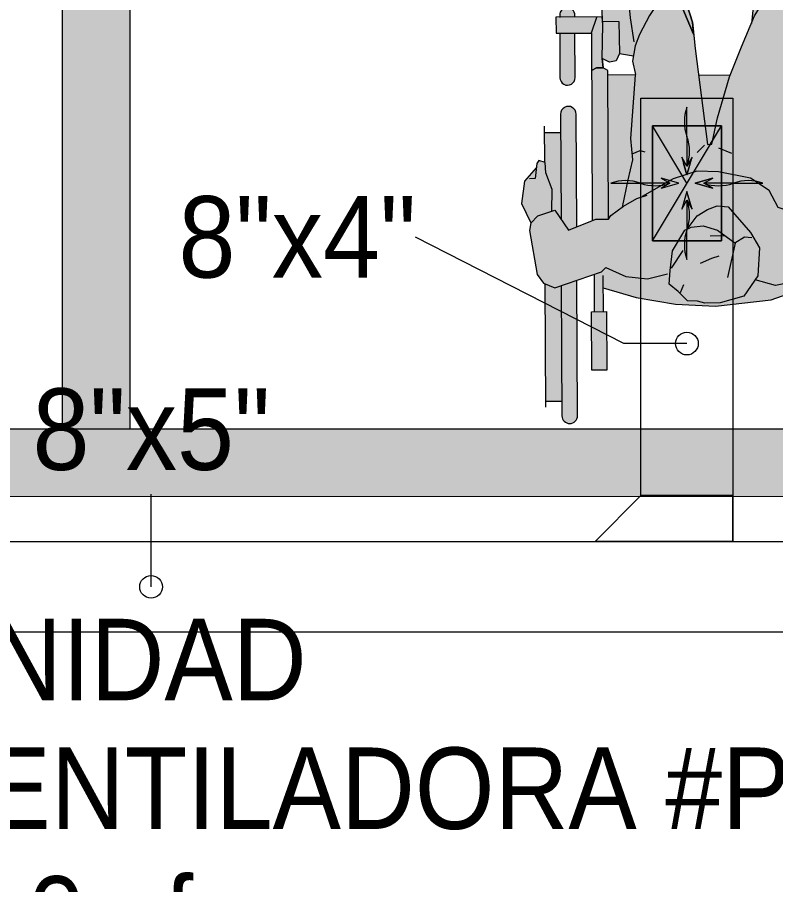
# Model space of a CAD drawing. Header units: metres. Extents: x 31.9 to 124, y -29 to 44.
# Drawn here: x 72.758 to 74.435, y -17.287 to -15.37 of the extents above; entities that cross this region are included whole.
import ezdxf

# ---------------------------------------------------------------- set-up
doc = ezdxf.new("R2010")
doc.units = ezdxf.units.M
doc.header["$LTSCALE"] = 100
doc.linetypes.add('Hidden 1_5', pattern=[0.0022, 0.0015, -0.0007000000000000001])
for name, color, linetype, lineweight in [('A-DETL-GENF', 7, 'Continuous', 9), ('ARQ', 8, 'Continuous', 0), ('M-EQPM-IDEN', 7, 'Continuous', 9), ('M-HVAC-DUCT', 7, 'Continuous', 18), ('M-HVAC-DUCT-ANNO', 7, 'Hidden 1_5', 18), ('M-HVAC-DUCT-IDEN', 7, 'Continuous', 9)]:
    doc.layers.add(name, color=color, linetype=linetype, lineweight=lineweight)
doc.layers.add('M-HVAC-CDFF', color=8, linetype='Continuous', lineweight=18, true_color=0x414141)
doc.styles.add('SansSerif', font='SANSS__.TTF', dxfattribs={"width": 0.9, "height": 0.18})

# ---------------------------------------------------------------- blocks, each defined once
blk = doc.blocks.new('DISCAPACITADO PLANTA')
at = {"layer": 'ARQ'}
h = blk.add_hatch(color=256, dxfattribs=at)
h.paths.add_polyline_path([(0.2628043760083756, 0.9155210386241066), (0.2917367220763083, 0.8957744353080841), (0.2907929084696974, 0.9253084473098312), (0.2699848079193998, 0.9891821049377822), (0.2518361829340137, 1.014591157022876), (0.2345313234694828, 1.019042189042224), (0.2081789582218079, 1.003787586782576), (0.1889320119713176, 0.9693642244814666), (0.1821474606727378, 0.9144338108269494), (0.1839144787564635, 0.8946915382259844), (0.1239030411526016, 0.8980980058271086), (0.1262676302798269, 0.8531030157759429), (0.1620967402852216, 0.8526047954087799), (0.1636091710562795, 0.781482444279888), (0.1947968745340347, 0.7764108792340494), (0.1984223884533946, 0.7987060587394978), (0.2077550284108582, 0.8237924942070691), (0.2300327184526623, 0.8656119918447303)])
h.paths.add_polyline_path([(0.3274821733763673, 0.8246344734682367), (0.2990053183723376, 0.890813548714803), (0.262804376008404, 0.9155210386241348), (0.2300327184526765, 0.8656119918447585), (0.2077550284108867, 0.8237924942070121), (0.1984223884533804, 0.7987060587394409), (0.1928547125747713, 0.7644675105219534), (0.1990852076352354, 0.7349170808725634), (0.1988502574039472, 0.7349195470615371), (0.1980962309949348, 0.7337422994637564), (0.1881209199293465, 0.5935998734453705), (0.1924873525855162, 0.5466038898758825), (0.1823355744549815, 0.5022256573469976), (0.1695740156607712, 0.4421867718049556), (0.1444903701679863, 0.4234329372896326), (0.1392075063119762, 0.4153334362959101), (0.1112302075232776, 0.4153395774409037), (0.0508861009930541, 0.3915303332582312), (0.0207423444606292, 0.4358733159406114), (-0.0169031308619196, 0.4226541109608064), (-0.0321564662558558, 0.4067681578242599), (-0.0351739624968701, 0.3904782537273519), (-0.0182974725520495, 0.2933147142959456), (-0.0041575336509538, 0.2740192317475021), (0.0204912812943547, 0.2636408889175925), (0.1084411244809331, 0.2939781977342903), (0.1087974094393189, 0.2112235861034151), (0.1281427081918025, 0.2113068737755697), (0.1279166145069297, 0.263821847081644), (0.2008417406481442, 0.2427723679188176), (0.2875002147426642, 0.2279655230142197), (0.3755864313305751, 0.2234811975257998), (0.499188143633063, 0.2373978427724239), (0.5825025722920998, 0.2669403247848123), (0.6386109823438773, 0.2564105646949315), (0.6869019521454476, 0.2716838861920507), (0.7183091448866608, 0.337760766282031), (0.7238001304640278, 0.3898169757127334), (0.715550231047871, 0.4143874372994534), (0.6985854645012071, 0.4286626975165151), (0.6845425847134265, 0.431283832097904), (0.6495560572550261, 0.3880416179977004), (0.631236708354095, 0.3985212510017817), (0.6082207117675296, 0.407628390905913), (0.580677753158156, 0.3954820431732742), (0.5604068149332307, 0.4188379678705731), (0.5358399969039738, 0.4337680588737812), (0.5313638421298066, 0.4353934144373853), (0.535196229276039, 0.4805957921639389), (0.5285638874535437, 0.5145179343596455), (0.5470045139793029, 0.5709915550773417), (0.555458820663091, 0.7186121133484705), (0.5577908525302178, 0.7262506053648679), (0.5606845676401662, 0.7894113583531494), (0.5508105133167049, 0.8745572789894422), (0.5108944548038608, 0.9206961116244656), (0.487438656575421, 0.9053893295089775), (0.4622942165748471, 0.8652771928808816), (0.4333176157097684, 0.7962590201834701), (0.4066490563823069, 0.7299853498469986), (0.3801814007495778, 0.6393976422910157), (0.3675515355567143, 0.5816750213288345), (0.3585536415489939, 0.58099093048898), (0.3307863639642505, 0.7926135458501449)])
h.paths.add_polyline_path([(0.1378076714539844, 0.7444662147106273), (0.127373816272609, 0.7498846693851533), (0.1126031168610382, 0.749821076820055), (0.10221630395273, 0.7443129825384461), (0.1036455233153788, 0.4123469803383986), (0.1112302075232776, 0.4153395774408751), (0.139207506311962, 0.4153334362959387), (0.1392245801852852, 0.4153596133577935)], flags=17)
h.paths.add_polyline_path([(0.7174217310685265, 0.8649389018902693), (0.6271243841438974, 0.8639410119970563), (0.6391014291187676, 0.8291924412642542), (0.7156750950628349, 0.8295221152830832)], flags=17)
h.paths.add_polyline_path([(0.707516226036347, 0.8294869887535012), (0.6738955470185175, 0.8293422410229283), (0.6698364352328099, 0.7331454628386779, 1), (0.7033912622558489, 0.7317295859620572)], flags=17)
h.paths.add_polyline_path([(0.6391014291187532, 0.8291924412643112), (0.6271243841438974, 0.8639410119970135), (0.6276061608328121, 0.7520383289404862), (0.6290230488726536, 0.7520444290947239), (0.639456904053944, 0.7466259744202121)], flags=17)
h.paths.add_polyline_path([(0.6394569040539579, 0.7466259744201978), (0.6290230488725826, 0.7520444290947239), (0.6142523494610685, 0.7519808365296257), (0.6038655365528456, 0.7464727422480593), (0.6053298580615663, 0.4063535346039945), (0.6082207117675864, 0.4076283909059413), (0.6312367083542654, 0.398521251001867), (0.6409796012207069, 0.3929478028301076)], flags=17)
h.paths.add_polyline_path([(0.6039125297097315, 0.7355576015591508), (0.5604117471849861, 0.7348352577353552), (0.555458820663091, 0.7186121133485273), (0.5470045139793172, 0.570991555077427), (0.5285638874535153, 0.5145179343595458), (0.535196229276039, 0.4805957921640527), (0.5313638421297782, 0.4353934144373568), (0.5358399969039596, 0.4337680588737955), (0.5604068149331454, 0.4188379678705731), (0.5806777531581419, 0.3954820431732742), (0.6053298580615663, 0.4063535346039945)], flags=17)
h.paths.add_polyline_path([(0.406649056382264, 0.7299853498468281), (0.4085391486342476, 0.7346823921308216), (0.3384790770189881, 0.7339851098832642), (0.3585536415490225, 0.58099093048898), (0.3675515355566716, 0.5816750213288061), (0.3801814007496489, 0.6393976422911578)], flags=16)
h.paths.add_polyline_path([(0.1980962309949348, 0.7337422994637706), (0.1988502574039614, 0.7349195470615228), (0.1378460160317445, 0.7355598868759472), (0.1392245801852852, 0.4153596133577653), (0.1444903701680147, 0.4234329372896898), (0.1695740156607997, 0.4421867718049697), (0.1823355744549104, 0.5022256573458037), (0.1924873525855162, 0.5466038898758258), (0.1881209199293465, 0.5935998734454984)], flags=16)
h.paths.add_polyline_path([(0.6972616906768963, 0.6467240606869781, 1), (0.6627294534904138, 0.646575388408209), (0.6637669044638557, 0.4056057646047151), (0.6845425847134692, 0.4312838320979325), (0.6904459743915936, 0.4301819513536034), (0.6846570483005368, 0.4687548032139122), (0.6978595839575094, 0.507850877678095)], flags=17)
h.paths.add_polyline_path([(0.7505099661382673, 0.5168261229188147), (0.7377866719074149, 0.5228503391758608), (0.7229087607600633, 0.5011800881660662), (0.7159121841106498, 0.5089130335080086), (0.7161399418638013, 0.5240700178202644), (0.6977703833893119, 0.5285695698434978), (0.6978595839574953, 0.5078508776779671), (0.6846570483005224, 0.4687548032139264), (0.6904459743915368, 0.4301819513536175), (0.6985854645012071, 0.4286626975164725), (0.7155502310478994, 0.4143874372994534), (0.7238001304640278, 0.3898169757126624), (0.7563928856570499, 0.429794935568694), (0.7637257637603483, 0.4592101265225069)])
h.paths.add_polyline_path([(0.7283392086470002, 0.6094334476354251), (0.6974228117013725, 0.6093003427004791), (0.6977703833893261, 0.528569569843512), (0.7161399418638013, 0.5240700178202787), (0.7159121841106498, 0.5089130335080371), (0.7229087607600633, 0.501180088166052), (0.7287685280419538, 0.5097150650589839)])
h.paths.add_polyline_path([(0.7292559162482349, 0.3965089900505489), (0.7238001304640278, 0.3898169757126624), (0.7183091448866749, 0.3377607662819884), (0.6987688691744866, 0.2966504236353842), (0.6999752365964014, 0.0164464320757247), (0.7308916335419866, 0.0165795370108128)])
h.paths.add_polyline_path([(0.6987688691744725, 0.2966504236353984), (0.6869019521454476, 0.2716838861920365), (0.6643741562943009, 0.2645588632308176), (0.6655985228024548, -0.0198257914740481, 1), (0.700130759989122, -0.0196771191952649)])
h.paths.add_polyline_path([(0.6374130653142629, 0.2134994448534115), (0.6042326625804721, 0.2133565926524312), (0.6047886503909297, 0.0842168290059959), (0.637969053124593, 0.084359681206891)])
h.paths.add_polyline_path([(0.1351882924195991, 0.2113372072595041), (0.1020078896859502, 0.2111943550585948), (0.1025638774963653, 0.0820545914122022), (0.13574428023, 0.0821974436131257)])
h.paths.add_polyline_path([(0.0696696466596762, 0.2806044127072056), (0.0351879771248775, 0.2687103487806297), (0.0364262748082638, -0.0189101118906763, 1), (0.0709585119948031, -0.0187614396118932)])
h.paths.add_polyline_path([(0.0351879771248918, 0.2687103487806297), (0.0204912812943974, 0.2636408889176067), (-0.0011743322711055, 0.2727631597327473), (-5.65545185225e-05, 0.0131359663251658), (0.0362876325682322, 0.0132924396252605)])
h.paths.add_polyline_path([(0.0149517648825253, 0.4812842854011308), (0.0012178860243637, 0.5183628255153537), (-0.0005983727837275, 0.5405257603157168), (-0.014506361342356, 0.5453190573470721), (-0.019240766378573, 0.5386114623494791), (-0.0201530413917794, 0.5287953622615476), (-0.0464549400030592, 0.4995449510777378), (-0.0531351315900253, 0.4504076714618038), (-0.0316901647934316, 0.4072537987013761), (-0.0169031308618912, 0.4226541109608064), (0.0144122751261762, 0.4336505127125747)])
h.paths.add_polyline_path([(0.0680894426826484, 0.6476397402703215, 1), (0.0335572054961091, 0.6474910679915383), (0.0345557724515402, 0.4155530682791664), (0.0508861009929973, 0.3915303332582169), (0.0691610316667095, 0.3987408515979496)], flags=17)
h.paths.add_polyline_path([(0.6274723139802632, 0.7831270517077799), (0.5604559884442608, 0.784422189211256), (0.5577908525302178, 0.7262506053648253), (0.5604117471850003, 0.7348352577353694), (0.6039125297097458, 0.7355576015591369), (0.6038655365528314, 0.746472742248045), (0.6142523494610828, 0.7519808365296399), (0.6276061608327979, 0.752038328940472)], flags=17)
h.paths.add_polyline_path([(0.5636886364806344, 0.9561708596053649), (0.5446128040288158, 1.023157160039062), (0.5291494823460569, 1.037923257209681), (0.516106170858379, 1.03834520418104), (0.4953413476408457, 1.022389036433607), (0.4775445066788678, 0.9995295794142152), (0.4577235820147081, 0.9332439799011212), (0.4599488018323826, 0.8913453429523626), (0.4551779248235589, 0.8483271905206777), (0.4622942165748757, 0.8652771928809672), (0.4874386565754494, 0.9053893295090348), (0.5108944548038326, 0.9206961116244514), (0.5508105133167049, 0.8745572789894422), (0.5544706183006838, 0.8887273524302088), (0.5585070864802049, 0.8983140618710763)])
h.paths.add_polyline_path([(0.1137389566157196, 0.8623397786950591), (0.0232469911084792, 0.8619501819641184), (0.0236510457955603, 0.8265427313579181), (0.1020690147012431, 0.8268803456882807)], flags=17)
h = blk.add_hatch(color=256, dxfattribs=at)
h.paths.add_polyline_path([(0.6743826314582009, 0.8939993300610781), (0.554470618300698, 0.888727352430223), (0.550810513316691, 0.8745572789894993), (0.560684567640152, 0.7894113583530782), (0.5604559884442182, 0.7844221892112273), (0.6274723139802632, 0.7831270517077799), (0.627124384143869, 0.8639410119970419), (0.6711004918476107, 0.8644269987388213)])
h.paths.add_polyline_path([(0.3135806976673194, 0.8877174423817706), (0.2934911473828663, 0.8945770232319603), (0.2990053183723376, 0.8908135487147744), (0.3274821733763389, 0.8246344734683075), (0.3247954411761214, 0.8506716087431556)])
h.paths.add_polyline_path([(0.16209674028525, 0.8526047954088085), (0.1262676302798269, 0.8531030157759429), (0.1266624166738808, 0.8455907551179394), (0.1253740961520435, 0.7708114375418944), (0.1417489198608024, 0.7628354827963051), (0.156283934812933, 0.7654711505365839), (0.1636091710562653, 0.7814824442798596)])
h.paths.add_polyline_path([(0.0653860601294412, 0.8267224138862161), (0.0318016855306667, 0.826577822457736), (0.0322249167828659, 0.7282735379905745, 1), (0.065809291381612, 0.7284181294190262)])
h.paths.add_polyline_path([(0.0316310935984205, 0.8662013562523609), (0.0316492405155771, 0.8619863563237402), (0.065233615114451, 0.8621309477521919), (0.0652154681972803, 0.8663459476816939, 1)])
h = blk.add_hatch(color=256, dxfattribs=at)
edge = h.paths.add_edge_path()
edge.add_line((0.6756513063105416, 0.8709519320295414), (0.6753779753808546, 0.8644742698683812))
edge.add_line((0.6753779753808546, 0.8644742698683812), (0.7090082288805492, 0.8648459229813028))
edge.add_line((0.7090082288805492, 0.8648459229813028), (0.7092061333336375, 0.8695360551530766))
edge.add_arc((0.6924287198220898, 0.8702439935913162), 0.0167923429267571, 357.5837850750614, 537.5837850751097)
for points in [[(0.1266624166738666, 0.8455907551179109), (0.1257794931443215, 0.862391617039364), (0.023246991108465, 0.8619501819641326), (0.0236510457955461, 0.826542731357861), (0.1018608290175109, 0.8268794493826019), (0.1022163039527584, 0.7443129825384746), (0.112603116861024, 0.749821076820041), (0.1273738162726232, 0.7498846693851107), (0.125374096152072, 0.7708114375418234)], [(0.0337297552699454, 0.6074127846357416), (-0.0026144318168377, 0.6072563113354761), (-0.0023297044922117, 0.541122452432873), (-0.0005983727837560001, 0.5405257603156742), (0.0012178860243495, 0.5183628255153394), (0.0149517648824826, 0.4812842854011167), (0.0144122751261762, 0.4336505127125605), (0.0207423444606434, 0.435873315940583), (0.0345557724515544, 0.4155530682791098)], [(0.6301757890620081, 0.2579935815989245), (0.6108144883593383, 0.2616270805920209), (0.6110221823339403, 0.2133858236972799), (0.6303674810863245, 0.2134691113694345)]]:
    blk.add_hatch(color=256, dxfattribs=at).paths.add_polyline_path(points)
for points in [[(0.6743826314581867, 0.8939993300610638), (0.554470618300698, 0.888727352430223), (0.5585070864802049, 0.8983140618710905), (0.5636886364806486, 0.9561708596053649), (0.5446128040288585, 1.023157160039033), (0.5291494823460569, 1.037923257209697), (0.516106170858379, 1.038345204181013), (0.4953413476408742, 1.022389036433634), (0.4775445066788821, 0.9995295794142152), (0.4577235820147223, 0.9332439799011067), (0.4599488018323969, 0.8913453429523912), (0.4599488018323541, 0.8913453429520926), (0.4551465800063711, 0.8480445598596587)], [(0.2917367220763509, 0.8957744353080841), (0.2907929084696974, 0.9253084473098738), (0.2699848079194425, 0.9891821049377538), (0.251836182933971, 1.014591157022876), (0.2345313234695112, 1.019042189042237), (0.2081789582218079, 1.003787586782576), (0.1889320119713176, 0.9693642244814527), (0.182147460672752, 0.9144338108269208), (0.1869715402466454, 0.8605360636146031), (0.1951956259259617, 0.8074674263207413)], [(0.2934911473827526, 0.8945770232319317), (0.3135806976673194, 0.8877174423817706), (0.3247954411760645, 0.8506716087433828), (0.3307863639642221, 0.7926135458510828), (0.3585536415490083, 0.5809909304889658), (0.3675515355566858, 0.5816750213288202), (0.3801814007495494, 0.6393976422909873), (0.4066490563823352, 0.7299853498469986), (0.4333176157086029, 0.7962590201808695), (0.4333176157086029, 0.7962590201809832), (0.4622942165748328, 0.8652771928809102), (0.487438656575421, 0.9053893295089921), (0.5108944548038467, 0.9206961116244514), (0.5508105133167049, 0.8745572789894707), (0.5606845676401662, 0.7894113583531494), (0.5577908525302178, 0.7262506053648821)], [(0.3274821733762252, 0.8246344734685067), (0.2990053183723233, 0.890813548714803), (0.2628043760083898, 0.9155210386241208), (0.2300327184527049, 0.8656119918448582), (0.2077550284108867, 0.8237924942070549), (0.1984223884533946, 0.7987060587394696), (0.1928547125747855, 0.7644675105219392), (0.1990266288318878, 0.7351949125359454), (0.198096230994949, 0.7337422994637706), (0.1881209199293465, 0.5935998734454984), (0.1924873525855162, 0.5466038898758825), (0.1924873525855162, 0.5466038898757829), (0.1823355744547825, 0.5022256573454345), (0.1695740156607712, 0.4421867718048845)], [(0.1265743822442857, 0.8530987502478096), (0.1620967402852216, 0.8526047954087799), (0.1636091710562795, 0.781482444279888), (0.1562839348129188, 0.7654711505365839), (0.1417489198607882, 0.7628354827963051), (0.1253740961520435, 0.7708114375418944), (0.1266624166738808, 0.8455907551178825), (0.1239030411526016, 0.8980980058271228), (0.1839144787565061, 0.8946915382259701)], [(0.554470618300698, 0.888727352430223), (0.5508105133167049, 0.8745572789894707)], [(0.6743826314581867, 0.8939993300610638), (0.6711004918476107, 0.8644269987388071)], [(0.6271243841438832, 0.8639410119970419), (0.7174103769978049, 0.8649387764146894)], [(0.6409796012206928, 0.3929478028301219), (0.6391014291187532, 0.8291924412643112), (0.6271243841438832, 0.8639410119970419), (0.6276061608327979, 0.752038328940472)], [(0.639089174469163, 0.8291923885040831), (0.7156750950628349, 0.8295221152830691), (0.7156750950628349, 0.8295221152831258), (0.7174232910989105, 0.8649705348478278)], [(0.1257794931443357, 0.8623916170394208), (0.023246991108465, 0.8619501819641184), (0.0236510457955745, 0.8265427313578895), (0.1018730836671722, 0.8268795021427735)], [(0.1021534232647383, 0.8271368233832561), (0.1135382282120503, 0.8617298600309766)], [(0.1018608290175251, 0.8268794493825737), (0.1036455233153788, 0.41234698033837)], [(0.6685545111867555, 0.8293192461626828), (0.6720747298613219, 0.7861907454663993)], [(0.1253740961520435, 0.7708114375418944), (0.127373816272609, 0.7498846693851391)], [(0.1636091710562795, 0.781482444279888), (0.1947968745340205, 0.776410879234021)], [(0.6274723139802632, 0.7831270517077941), (0.5604559884442608, 0.7844221892112273)], [(0.1392245801852852, 0.4153596133577083), (0.1378076714539702, 0.7444662147106129), (0.127373816272609, 0.7498846693851391), (0.112603116861024, 0.749821076820055), (0.1022163039528152, 0.7443129825384746)], [(0.6394569040540006, 0.7466259744201978), (0.6290230488726394, 0.7520444290947239), (0.6142523494610544, 0.7519808365296399), (0.6038655365528456, 0.7464727422480593), (0.6053298580615519, 0.4063535346039799)], [(0.1378460160316877, 0.735559886875933), (0.1988502574040041, 0.7349195470615371)], [(0.3384790770189881, 0.7339851098832642), (0.4083714522483036, 0.7346807231100883)], [(0.5313638421298208, 0.4353934144374139), (0.535196229276039, 0.4805957921640245), (0.535196229276025, 0.4805957921640811), (0.5285638874535153, 0.5145179343596312), (0.5285638874535012, 0.5145179343595317), (0.5470045139793172, 0.570991555077413), (0.5554588206631053, 0.718612113348513), (0.5554588206631053, 0.7186121133485415), (0.5604117471849861, 0.7348352577353694), (0.5604117471849435, 0.7348352577353694), (0.6040501553858209, 0.735559886875663)], [(-0.0026732353680217, 0.6209146623969275), (-0.0023297044922117, 0.5411224524327736)], [(0.7282617021887035, 0.6274359389035739), (0.7287685280419538, 0.5097150650588845)], [(-0.0026144318168946, 0.6072563113354761), (0.03372975526991701, 0.6074127846357272)], [(0.6974228117013866, 0.6093003427004791), (0.7283392086470997, 0.6094334476354109)], [(0.3513491917761655, 0.5790641534613316), (0.3356585475749512, 0.5628943249458871)], [(0.1920688726283686, 0.5600004581634437), (0.2091200124941395, 0.5670314718278036), (0.2194613585834588, 0.5640602248391104)], [(0.4122899630091156, 0.560586537296615), (0.383533012239539, 0.5726946039315379)], [(0.0144122751261904, 0.4336505127125605), (0.0149517648824968, 0.4812842854011026), (0.0012178860243637, 0.5183628255153679), (-0.0005983727837560001, 0.5405257603156742), (-0.014506361342356, 0.5453190573470863), (-0.0192407663785872, 0.5386114623494649), (-0.0223342063578826, 0.5053259771470949), (-0.0348728226689872, 0.5049286523153143)], [(-0.0201530413918647, 0.5287953622614765), (-0.0464549400030592, 0.4995449510777661), (-0.0531351315900253, 0.4504076714617895), (-0.031964316342723, 0.407805475987118), (-0.0351739624968559, 0.3904782537273093), (-0.0182974725520637, 0.2933147142959314), (-0.0041575336509254, 0.2740192317475305), (0.0204912812943547, 0.2636408889175783), (0.1236258483881301, 0.299215997391201), (0.1337358376739957, 0.3089681819516983), (0.1777577060294107, 0.2892069013819025), (0.2260085434443226, 0.2841258904122696), (0.2696657681564432, 0.2949294606525541)], [(0.6980150138041524, 0.5285096485732482), (0.7161399418638013, 0.5240700178202787), (0.7159121841106355, 0.5089130335080086), (0.7229087607600775, 0.5011800881660378), (0.7377866719074007, 0.5228503391758466), (0.7505099661382673, 0.5168261229188147), (0.7637257637603483, 0.4592101265225355), (0.7563928856570215, 0.429794935568694), (0.7238001304640278, 0.3898169757126624), (0.715550231047871, 0.4143874372994534), (0.6985854645011785, 0.4286626975165009), (0.684542584713455, 0.4312838320979325), (0.6495560572550119, 0.3880416179976862), (0.6495560572550261, 0.3880416179976862), (0.6312367083542938, 0.3985212510017959), (0.6082207117675438, 0.4076283909059272), (0.5806777531581419, 0.3954820431732742), (0.5604068149331596, 0.4188379678706299), (0.5358399969041159, 0.4337680588737527), (0.5145488251704933, 0.4414991866337206), (0.5145488251704649, 0.4414991866337348), (0.4948517334010917, 0.4792108308046326), (0.4531142326795532, 0.5060402690195362), (0.3825937748353283, 0.5205563975847411), (0.334593521373165, 0.5214210923378602), (0.2821422358915697, 0.5049809276264057), (0.2135492906019465, 0.4656514888350928)], [(0.6904459743915794, 0.4301819513536034), (0.6846570483005224, 0.4687548032139122), (0.6982892343074952, 0.509123181916664)], [(-0.0321564662558558, 0.4067681578242599), (-0.0169031308619054, 0.4226541109608064), (0.020742344460615, 0.4358733159405972), (0.0508861009930257, 0.3915303332582312), (0.0508861009930115, 0.3915303332582169), (0.1112302075232634, 0.4153395774408751), (0.1392075063119904, 0.4153334362959244), (0.1392075063119762, 0.4153334362959244), (0.1444903701680005, 0.4234329372896612), (0.1726022762811539, 0.4444508565274107), (0.2018810256085857, 0.4613084600851495), (0.2251877385348564, 0.4683393364312284)], [(0.3153277265553811, 0.3964298740043972), (0.3357159732955921, 0.4228856338268372), (0.3579080228632421, 0.4369733928722326), (0.3795819174309827, 0.4452754721442318), (0.4036989138925267, 0.4429489786939911), (0.4534896145977996, 0.386275610736476), (0.473521236476856, 0.3521047781518973), (0.4695065296907189, 0.2900876647377117), (0.4384869587353819, 0.2455281396479734), (0.3860654903142375, 0.2307431560904973), (0.3525182548879968, 0.2296917704107102), (0.3359187651136892, 0.2347124030877268), (0.3137034946882409, 0.2349442195044702), (0.2937927845439532, 0.2555854476298833), (0.273800077483358, 0.2716749275821542), (0.2755930789670486, 0.3022734161333176), (0.2809275249770309, 0.345639924506159), (0.3078315058430121, 0.3915153781123877), (0.3224410634462771, 0.3982889987373568), (0.3485623464755605, 0.4007159470544936), (0.3802680441201573, 0.3914522675830483), (0.4186728197385749, 0.3634410776235342), (0.4402784402614657, 0.3762307982584332), (0.4559631024487203, 0.3747641683988689)], [(0.7238001304640278, 0.3898169757126624), (0.7183091448866749, 0.3377607662820026), (0.6869019521454476, 0.2716838861920365), (0.6386109823438773, 0.2564105646949173), (0.5385916091940857, 0.2751810128797274)], [(0.7292559162482064, 0.3965089900505347), (0.730934937556782, 0.0065212765066605)], [(0.3638989456514281, 0.3789153299799324), (0.3956315738313663, 0.3792786046076202)], [(0.3040715410366914, 0.3460911096075847), (0.2777532712309068, 0.3075528833160916)], [(0.4192693416140827, 0.3624626191989222), (0.4025080305780194, 0.2868587773926947)], [(0.3425445375909959, 0.3187250731885314), (0.3675636362761878, 0.3295916937360914), (0.3838497743386142, 0.334371150706815)], [(0.1087972242335553, 0.2112666040126783), (0.1084411244809189, 0.2939781977342051)], [(0.1281427081918025, 0.2113068737755839), (0.1277975277156855, 0.2914822378017447)], [(-0.001174332271134, 0.2727631597327473), (0, 0)], [(0.2982959537145575, 0.2538992011082826), (0.305662314695283, 0.2711009491685274)], [(0.549141645272627, 0.2773083522560995), (0.508451823104636, 0.2691035404170208), (0.4635568560848782, 0.2815023233914218)], [(0.1279166145069723, 0.263821847081644), (0.2008417406483431, 0.242772367918775), (0.2875002147428773, 0.227965523014177), (0.3755864313305466, 0.2234811975258282), (0.4991881436330772, 0.2373978427724239), (0.5825025722920146, 0.2669403247847981)], [(0.6110219971281339, 0.2134288416065573), (0.6108144883593241, 0.2616270805919925)], [(0.6303674810863386, 0.2134691113694345), (0.6301757890620224, 0.2579935815989387)], [(-5.65545185225e-05, 0.0131359663251516), (0.0362876325682464, 0.0132924396252605)], [(0.7308916335420009, 0.0165795370108128), (0.6999752365964156, 0.0164464320757674)]]:
    blk.add_lwpolyline(points, dxfattribs=at)
for points in [[(0.065233615114451, 0.8621309477521492), (0.0652154681972803, 0.8663459476811823), (0.0652154681972093, 0.8663459476812958, 0.9999999999999998), (0.0316310935983779, 0.8662013562528301), (0.0316310935984205, 0.8662013562527164), (0.0316508001144342, 0.8616241069706234)], [(0.6753899419414893, 0.8647578650592604), (0.6756513063105416, 0.8709519320296408), (0.6756513063104564, 0.8709519320297259, -0.9999999999999998), (0.7092061333334954, 0.8695360551531051), (0.7092061333336375, 0.86953605515302), (0.7090131620041121, 0.8649628329406625)], [(0.0318016855306667, 0.8265778224577218), (0.0322249167828659, 0.7282735379905177), (0.0322249167827096, 0.7282735379905745, 0.9999999999999998), (0.0658092913815409, 0.7284181294190404), (0.065809291381612, 0.7284181294189837), (0.0653860601294696, 0.8267224138862019)], [(0.707516226036347, 0.8294869887535155), (0.7033912622558489, 0.731729585962043), (0.7033912622557068, 0.7317295859620572, -0.9999999999999998), (0.6698364352326678, 0.7331454628386779), (0.6698364352328099, 0.7331454628386496), (0.6738871908237343, 0.8291442077932913)], [(0.0691610316666953, 0.3987408515978927), (0.0680894426826484, 0.6476397402702645), (0.0680894426825347, 0.6476397402703215, 0.9999999999999998), (0.0335572054959954, 0.6474910679915383), (0.0335572054961091, 0.6474910679914956), (0.0345557724515402, 0.4155530682790527)], [(0.6978595839574809, 0.5078508776779387), (0.6972616906768963, 0.6467240606868643), (0.6972616906767826, 0.6467240606869781, 0.9999999999999998), (0.6627294534902433, 0.646575388408195), (0.6627294534904138, 0.6465753884081379), (0.6637669044638557, 0.4056057646046157)], [(0.6643741562943009, 0.264558863230846), (0.6655985228024548, -0.0198257914741049), (0.6655985228023411, -0.0198257914740481, 0.9999999999999998), (0.7001307599888805, -0.0196771191952649), (0.700130759989122, -0.0196771191953218), (0.6987688691744866, 0.2966504236353131)], [(0.0351879771248918, 0.2687103487806297), (0.0364262748082638, -0.0189101118907615), (0.0364262748080933, -0.0189101118906763, 0.9999999999999998), (0.0709585119946326, -0.0187614396118932), (0.0709585119948031, -0.0187614396119784), (0.06966964665966201, 0.2806044127072198)]]:
    blk.add_lwpolyline(points, format="xyb", dxfattribs=at)
for points in [[(0.3135806976673052, 0.8877174423817564), (0.2934911473828094, 0.8945770232319603), (0.299005318372366, 0.8908135487147744), (0.3274821733763389, 0.8246344734682223), (0.3247954411760929, 0.850671608743184)], [(0.1266624166738666, 0.8455907551176833), (0.1257794931443357, 0.8623916170393924), (0.023246991108465, 0.8619501819641326), (0.0236510457955603, 0.8265427313578753), (0.1018608290175393, 0.8268794493826019), (0.1022163039527442, 0.7443129825384461), (0.1126031168609956, 0.749821076820041), (0.127373816272609, 0.7498846693851391), (0.125374096152072, 0.770811437541866)], [(0.1351882924195991, 0.2113372072595183), (0.1357442802300142, 0.0821974436131257), (0.1025638774963795, 0.082054591412188), (0.1025638774963795, 0.0820545914121596), (0.1020078896859644, 0.2111943550586091)], [(0.637969053124607, 0.084359681206891), (0.6047886503909581, 0.0842168290060102), (0.6047886503909581, 0.0842168290059817), (0.6042326625804862, 0.2133565926524312), (0.6374130653142345, 0.2134994448533973)]]:
    blk.add_lwpolyline(points, close=True, dxfattribs=at)
blk.add_lwpolyline([(0.6756513063105416, 0.8709519320295414), (0.6753779753808546, 0.8644742698683812), (0.7090082288805492, 0.8648459229813028), (0.7092061333336375, 0.8695360551530766, 1)], format="xyb", close=True, dxfattribs=at)
blk = doc.blocks.new('P6-7-8')
at = {"layer": 'ARQ', "ltscale": 0.03}
h = blk.add_hatch(color=256, dxfattribs=at)
h.dxf.hatch_style = 1
h.paths.add_polyline_path([(129.3865621133843, -2853.855804506081), (129.3865621134357, -2854.005809336991), (129.7347591097323, -2854.005812471573), (129.7347591094476, -2853.855807643226)])
h.paths.add_polyline_path([(129.7347591042089, -2853.855807642994), (129.8847639346534, -2853.855807643057), (129.8847639376768, -2855.206729296698), (129.7347591103762, -2855.206729295236)])
h.paths.add_polyline_path([(132.4462888084984, -2855.356754535149), (132.4462888084984, -2855.206729295966), (129.3865621139901, -2855.2064112302), (129.3865621139901, -2855.356436469382)])
h.paths.add_polyline_path([(129.0366104135594, -2859.980488836386), (129.0365619734098, -2855.355804504832), (128.8865619759476, -2855.355804501174), (128.8866028129132, -2859.61510797262), (128.8865621027003, -2859.980483682531)])
h.paths.add_polyline_path([(132.4462332317758, -2858.531190915465), (132.2962079925928, -2858.531190915465), (132.2961985988152, -2855.356754535153), (132.4462238379981, -2855.356754535153)])
h.paths.add_polyline_path([(131.0459575716372, -2858.381174226039), (131.0461623731348, -2860.070768082228), (131.3462096694964, -2860.070768082228), (131.3462096694964, -2859.920510028152), (131.1970768258589, -2859.920717763606), (131.1960066738188, -2858.381174226039)])
h.paths.add_polyline_path([(132.4462353723156, -2859.920520186214), (132.2962101331327, -2859.920520186214), (132.2962031860268, -2860.570226184826), (132.4462284252097, -2860.570226184826)])
h.paths.add_polyline_path([(132.2462932880007, -2860.070778806225), (132.2962101331641, -2860.070569288396), (132.2962101331641, -2859.920520186214), (132.2462932880007, -2859.920729704043)])
h.paths.add_polyline_path([(128.886562301552, -2862.415180066459), (132.4462924995787, -2862.415179770738), (132.4462924995787, -2862.265130668557), (129.386562157413, -2862.265130964944), (129.3865621574585, -2862.380562136251), (128.8865623016661, -2862.380562134603)])
h.paths.add_polyline_path([(132.296246309827, -2861.77026801326), (132.2962433973955, -2862.265130954991), (132.4462924995771, -2862.265130954991), (132.4462954120086, -2861.77026801326)])
h.paths.add_polyline_path([(135.7619949586428, -2859.920520184995), (135.7619949586428, -2860.070524724243), (135.1955374785273, -2860.070524723945), (135.1955375160589, -2862.435182168386), (135.0454909214725, -2862.435182167988), (135.0454908839408, -2859.920520185247)])
h.paths.add_polyline_path([(138.3143842359016, -2859.920520186054), (138.3143842359016, -2860.070524718216), (137.8865621068339, -2860.070524718216), (137.8865621052548, -2859.980562135912), (137.3865621054877, -2859.980562136592), (137.3865621070624, -2860.070524721014), (136.9619949586429, -2860.070524723048), (136.9619949586429, -2859.920520186054)])
h.paths.add_polyline_path([(135.1955375148452, -2862.43518216822), (142.2381091023706, -2862.435182171283), (142.2381091023706, -2862.282483498081), (135.1955375148452, -2862.282483495018)])
h.paths.add_polyline_path([(140.5135419087342, -2859.920557914773), (140.5135419087342, -2860.070562451633), (139.5143842359046, -2860.070562453403), (139.5143842359046, -2859.920557915868)])
h.paths.add_polyline_path([(139.938931607318, -2862.282483496777), (140.0889782017589, -2862.282483497177), (140.088971238908, -2860.07056245434), (139.9389712414459, -2860.070562450678), (139.9389712414952, -2860.068550720262), (139.938931607318, -2862.282483496777), (139.9388850109212, -2862.282483496944)])
h.paths.add_polyline_path([(141.713541908734, -2859.920557913772), (141.713541908734, -2860.070562453472), (142.2381090916138, -2860.070562453114), (142.2381091027237, -2862.435182176465), (142.3881556973101, -2862.435182166168), (142.3881556862002, -2859.920557904517)])
h.paths.add_polyline_path([(145.384194758097, -2862.280588873095), (149.1853955403637, -2862.280566040151), (149.1853955403637, -2862.430615142018), (145.384194758097, -2862.430637974962)])
h.paths.add_polyline_path([(144.8341426026773, -2862.430615865846), (144.8341426025486, -2859.980594837533), (144.884189033276, -2859.980562539161), (144.8841947568858, -2862.380562136068), (145.3841624598501, -2862.38056213594), (145.38422705638, -2862.430615865715)])
h.paths.add_polyline_path([(148.6194685378462, -2860.7769417958), (148.6194930768113, -2862.280607882768), (148.4694439749453, -2862.280607882768), (148.4694194359802, -2860.7769417958)])
h.paths.add_polyline_path([(148.6194715538054, -2860.77693100904), (149.035349948716, -2860.77689073295), (149.035349948716, -2860.926939834816), (148.6194715538054, -2860.926980110905)])
h.paths.add_polyline_path([(149.1853955418451, -2860.776899953183), (149.1854200808102, -2862.280566040151), (149.0353709789442, -2862.280566040151), (149.0353464399791, -2860.776899953183)])
h.paths.add_polyline_path([(146.0333011162077, -2858.461107505001), (149.0353464456027, -2858.461026982122), (149.0353464456027, -2858.611076083988), (146.0333011162077, -2858.611156606866)])
h.paths.add_polyline_path([(146.4926317325221, -2857.519826286345), (146.4926348308288, -2858.461037697722), (146.6426839326948, -2858.461037697722), (146.6426808343881, -2857.519826286345)])
h.paths.add_polyline_path([(144.8327194737803, -2856.358996580593), (144.8341426025484, -2859.980562539272), (144.9841917044143, -2859.980562539272), (144.9827685756463, -2856.358996580593)])
h.paths.add_polyline_path([(145.1269687749877, -2858.461139007801), (144.983624109452, -2858.461127165491), (144.983624109452, -2858.611176267357), (145.1269687749877, -2858.611188109666)])
h.paths.add_polyline_path([(146.4926317325221, -2856.368983506348), (149.0353387694822, -2856.368964819929), (149.0353387694822, -2856.519013921795), (146.4926317325221, -2856.519032608213)])
h.paths.add_polyline_path([(149.1853878713036, -2856.368960826278), (149.1854128560719, -2857.572304531316), (149.0353637542059, -2857.572304531316), (149.0353387694377, -2856.368960826278)])
h.paths.add_polyline_path([(146.4925657651124, -2852.602064806326), (146.492647770036, -2854.161488035861), (146.642696871902, -2854.161488035861), (146.6426147538398, -2852.60206449095)])
h.paths.add_polyline_path([(148.5878608232197, -2852.604307698292), (146.4926317325221, -2852.600434649178), (146.4926317325221, -2852.450385547312), (148.5887487636601, -2852.454461795352)])
h.paths.add_polyline_path([(148.8053236954897, -2851.006034373854), (140.337522235782, -2851.006056756445), (140.3375222311408, -2851.156060957897), (148.8053236908486, -2851.156038575423)])
h.paths.add_polyline_path([(140.3375222334616, -2853.856754543055), (140.3378832284277, -2851.156060958846), (140.4878874307697, -2851.156054297139), (140.48752643592, -2853.856747881347)])
at = {"layer": 'ARQ'}
for points in [[(146.4926317325221, -2857.519826286345), (146.4926348308288, -2858.461037697722), (146.6426839326948, -2858.461037697722), (146.6426808343881, -2857.519826286345)], [(146.0333011162077, -2858.461127173468), (149.0353464456027, -2858.461026982122), (149.0353464456027, -2858.611076083988), (146.0333011162077, -2858.611176275333)]]:
    blk.add_lwpolyline(points, close=True, dxfattribs=at)
blk.add_blockref('DISCAPACITADO PLANTA', (147.5604759047019, -2858.413516191476), dxfattribs=at)
blk = doc.blocks.new('REJILLA EXTRACCION - 10_x6_-1710452-NIVEL 07')
at = {"layer": 'A-DETL-GENF', "lineweight": 18, "true_color": 0x00ff00}
for points in [[(8.662937034387142e-14, 0.1027519855604653), (0.005074311569332986, 0.1243079911316621), (0.005074311569332986, 0.1464531940904774), (8.662937034387142e-14, 0.1680091996616828)], [(8.662937034387142e-14, 0.03749477145924784), (8.662937034387142e-14, 0.1027519855604653), (-0.005074311569142401, 0.08119597998925988), (-0.005074311569142401, 0.05905077703044462)], [(2.817187123582698e-11, 0.01800919980332128), (0.01125000002063689, 0.05698034297577909), (2.437750481476542e-11, 0.03749477138852363), (-0.01124999997685441, 0.05698034297578775), (-0.001692067701493943, 0.02387069435627959)], [(-0.1030177858986814, -1.732587406877428e-14), (-0.1245737914698956, 0.005074311569211704), (-0.1467189944287108, 0.005074311569211704), (-0.1682749999998903, -1.732587406877428e-14)], [(-0.05724614331401254, -0.01124999997696702), (-0.01827500014154607, 2.805925305437995e-11), (-0.05724614331399521, 0.01125000002051561), (-0.03776057172674841, 2.424756075924961e-11)], [(0.05724614331420312, -0.01124999997696702), (0.037760571726939, 2.424756075924961e-11), (0.05724614331418579, 0.01125000002051561), (0.01827500014173666, 2.805925305437995e-11)], [(0.1682750000000809, -1.732587406877428e-14), (0.1467189944289014, 0.005074311569211704), (0.1245737914700862, 0.005074311569211704), (0.103017785898872, -1.732587406877428e-14)], [(-0.05931657736866942, -0.00507431156925502), (-0.03776057179745531, -1.732587406877428e-14), (-0.1030177858986814, -1.732587406877428e-14), (-0.08146178032748468, -0.00507431156925502)], [(-0.01124999997685441, -0.05698034297583106), (2.437750481476542e-11, -0.03749477138855828), (0.01125000002063689, -0.0569803429758224), (2.817187123582698e-11, -0.01800919980335593)], [(0.05931657736886, -0.00507431156925502), (0.08146178032767526, -0.00507431156925502), (0.103017785898872, -1.732587406877428e-14), (0.03776057179764589, -1.732587406877428e-14)], [(8.662937034387142e-14, -0.1027519855605086), (8.662937034387142e-14, -0.03749477145929116), (-0.005074311569142401, -0.05905077703048794), (-0.005074311569142401, -0.0811959799893032)], [(8.662937034387142e-14, -0.1680091996617261), (0.005074311569332986, -0.1464531940905207), (0.005074311569332986, -0.1243079911317054), (8.662937034387142e-14, -0.1027519855605086)]]:
    blk.add_hatch(color=3, dxfattribs=at).paths.add_polyline_path(points)
at = {"layer": 'A-DETL-GENF', "color": 3, "true_color": 0x00ff00}
for p, q in [((6.831368803972282e-16, 0.168009199661704), (2.875373469035371e-16, 0.1027519855604849)), ((1.140101739104896e-16, 0.03749477145926518), (5.096097074041845e-16, 0.1027519855604849)), ((2.427051914165031e-11, 0.03749477138854408), (-0.0112499999769441, 0.05698034297580819)), ((-0.01124999997694418, 0.05698034297580839), (2.807948701888385e-11, 0.01800919980333402)), ((-0.007499999976950025, 0.04398996191540265), (2.807885464140014e-11, 0.01800919980333182)), ((2.80794807894715e-11, 0.01800919980333397), (0.01125000002053564, 0.05698034297580392)), ((0.01125000002053566, 0.05698034297580399), (2.427052092635051e-11, 0.03749477138854408)), ((2.807885698677981e-11, 0.0180091998033318), (0.007500000023049941, 0.04398996191831286)), ((-0.01827500014162847, 2.807888198015512e-11), (-0.05724614331409845, 0.01125000002053493)), ((-0.05724614331409852, 0.01125000002053495), (-0.03776057172683858, 2.426986739911819e-11)), ((-0.03776057172683858, 2.426986516734186e-11), (-0.05724614331410265, -0.01124999997694481)), ((-0.05724614331410285, -0.01124999997694489), (-0.01827500014162852, 2.807888636602307e-11)), ((-0.0182750001416263, 2.807825817746343e-11), (-0.04425576225660738, 0.007500000023049269)), ((-0.04425576225369713, -0.007499999976950697), (-0.01827500014162632, 2.807825610351422e-11)), ((0.05724614331409845, 0.01125000002053493), (0.01827500014162847, 2.807888425104821e-11)), ((0.0182750001416263, 2.807825817746343e-11), (0.04425576225660738, 0.007500000023049269)), ((0.04425576225369713, -0.007499999976950697), (0.01827500014162632, 2.807825610351422e-11)), ((0.01827500014162852, 2.807888726759228e-11), (0.05724614331410285, -0.01124999997694489)), ((0.03776057172683858, 2.426986781106044e-11), (0.05724614331409852, 0.01125000002053495)), ((0.05724614331410265, -0.01124999997694481), (0.03776057172683858, 2.426986528414332e-11)), ((-0.1682749999999985, -3.40332742497596e-16), (-0.1030177858987794, -5.511846188652166e-16)), ((-0.03776057179755968, -5.399641347321918e-16), (-0.1030177858987794, -3.291122583645693e-16)), ((2.807948607690865e-11, -0.01800919980333402), (-0.01124999997694418, -0.05698034297580839)), ((-0.007499999976950025, -0.04398996191540265), (2.807885464140014e-11, -0.01800919980333182)), ((2.807885698677981e-11, -0.0180091998033318), (0.007500000023049941, -0.04398996191831286)), ((0.01125000002053564, -0.05698034297580392), (2.807948067395927e-11, -0.01800919980333397)), ((0.1030177858987794, -3.291122583645693e-16), (0.03776057179755968, -5.399641347321918e-16)), ((0.1030177858987794, -5.511846188652166e-16), (0.1682749999999985, -3.40332742497596e-16)), ((-0.0112499999769441, -0.05698034297580819), (2.427051881137565e-11, -0.03749477138854408)), ((5.096097074041845e-16, -0.1027519855604849), (1.140101739104896e-16, -0.03749477145926518)), ((2.427052178536889e-11, -0.03749477138854408), (0.01125000002053566, -0.05698034297580399)), ((2.875373469035371e-16, -0.1027519855604849), (6.831368803972282e-16, -0.168009199661704))]:
    blk.add_line(p, q, dxfattribs=at)
for centre, radius, start, end in [((-0.09028563226140028, 0.1353805926110947), 0.09600063224220978, 340.1304925483827, 19.86950745161587), ((0.0902856322614012, 0.0701233785098745), 0.0960006322422099, 160.130492548383, 199.8695074516159), ((-0.1356463929493889, -0.09028563226140121), 0.0960006322422097, 70.1304925483832, 109.8695074516161), ((0.1356463929493889, -0.0902856322614012), 0.09600063224220967, 70.13049254838394, 109.8695074516168), ((-0.07038917884816925, 0.09028563226140043), 0.09600063224220978, 250.1304925483828, 289.8695074516161), ((0.07038917884816925, 0.09028563226140043), 0.09600063224220981, 250.1304925483832, 289.8695074516164), ((0.0902856322614012, -0.0701233785098745), 0.09600063224220988, 160.1304925483838, 199.8695074516166), ((-0.09028563226140027, -0.1353805926110947), 0.09600063224220978, 340.1304925483838, 19.86950745161698)]:
    blk.add_arc(centre, radius, start, end, dxfattribs=at)
at = {"layer": 'M-HVAC-CDFF', "color": 3, "true_color": 0x00ff00}
for p, q in [((0.1270000000000013, 0.07620000000000073), (-0.1269999999999986, 0.07620000000000073)), ((-0.1269999999999986, 0.07620000000000073), (-0.1269999999999986, -0.07620000000000442)), ((-0.1269999999999986, 0.07620000000000073), (0.1270000000000013, -0.07620000000000442)), ((0.1270000000000013, -0.07620000000000443), (0.1270000000000013, 0.07620000000000071)), ((-0.1269999999999986, -0.07620000000000443), (0.1270000000000013, -0.07620000000000443))]:
    blk.add_line(p, q, dxfattribs=at)
blk = doc.blocks.new('M_Rectangular Takeoff - LAMINA-V59-NIVEL 07')
at = {"layer": 'M-HVAC-DUCT', "color": 3, "true_color": 0x00ff00}
for p, q in [((74.31467901665573, -15.60956091390827), (74.16227901666211, -15.60956091389554)), ((74.16227901666211, -15.60956091389554), (74.16227901666211, -15.86356091388494)), ((74.1622799459876, -15.60955998595222), (74.31467994598123, -15.60955998596495)), ((74.1622799459876, -15.86355998594163), (74.1622799459876, -15.60955998595222)), ((74.31468000174075, -15.60955993028835), (74.16228000174713, -15.60955993027562)), ((74.16228000174713, -15.60955993027562), (74.16228000174713, -15.86355993026503)), ((74.31467901665573, -15.86356091389767), (74.31467901665573, -15.60956091390827)), ((74.31467994598123, -15.60955998596495), (74.31467994598123, -15.86355998595436)), ((74.31468000174075, -15.86355993027776), (74.31468000174075, -15.60955993028835)), ((74.16227901666211, -15.86356091388494), (74.31467901665573, -15.86356091389767)), ((74.31467994598123, -15.86355998595436), (74.1622799459876, -15.86355998594163)), ((74.16228000174713, -15.86355993026503), (74.31468000174075, -15.86355993027776))]:
    blk.add_line(p, q, dxfattribs=at)
blk = doc.blocks.new('Rectangular Tap - ZAPATA - ZAPATA FIBRA DE VIDRIO-2914876-NIVEL 07')
at = {"layer": 'M-HVAC-DUCT', "color": 3, "true_color": 0x00ff00}
for p, q in [((74.03527764952132, -16.5283209012451), (74.13687764952131, -16.42672086305363)), ((74.03527764952132, -16.52832097762813), (74.13687764952131, -16.42672093943666)), ((74.13687764952131, -16.42672086305363), (74.34007764952132, -16.42672086305363)), ((74.34007764952132, -16.42672093943666), (74.13687764952131, -16.42672093943666)), ((74.34007764952132, -16.5283209012451), (74.34007764952132, -16.42672086305363)), ((74.34007764952132, -16.42672093943666), (74.34007764952132, -16.52832097762813)), ((74.03527764952132, -16.5283209012451), (74.34007764952132, -16.5283209012451)), ((74.34007764952132, -16.52832097762813), (74.03527764952132, -16.52832097762813))]:
    blk.add_line(p, q, dxfattribs=at)

msp = doc.modelspace()

# ---------------------------------------------------------------- linework, layer by layer
at = {"layer": 'M-HVAC-DUCT', "color": 3, "true_color": 0x00ff00}
for p, q in [((74.13685659216368, -15.54832078813125), (74.34005659216368, -15.54832078813125)), ((74.13685659216365, -16.42672074991003), (74.13685659216367, -15.54832078813125)), ((74.34005659216368, -15.54832078813125), (74.34005659216366, -16.42672074991004)), ((74.13685659216365, -16.42672074991003), (74.34005659216365, -16.42672074991004)), ((72.3550415373521, -16.52831842354979), (74.5432441221991, -16.52831842354979)), ((74.5432441221991, -16.72831842354979), (72.3550415373521, -16.72831842354979))]:
    msp.add_line(p, q, dxfattribs=at)
at = {"layer": 'M-HVAC-DUCT-ANNO', "color": 3, "true_color": 0x00ff00}
for p, q in [((74.16225795930778, -15.86356076253762), (74.16225795930778, -15.60956076255931)), ((74.16225795930778, -15.60956076255931), (74.31465795929472, -15.60956076258537)), ((74.16225795930778, -15.86356076253762), (74.31465795929472, -15.60956076258537)), ((74.23845795930126, -15.7365607625615), (74.16225795930778, -15.60956076255931)), ((74.31465795929472, -15.60956076258537), (74.31465795929472, -15.86356076256368)), ((74.31465795929472, -15.86356076256368), (74.16225795930778, -15.86356076253762))]:
    msp.add_line(p, q, dxfattribs=at)
at = {"layer": 'M-HVAC-DUCT-IDEN'}
for p, q in [((74.09904534980004, -16.09091007876977), (73.63845984100898, -15.8560491270924)), ((74.23845659216366, -16.09091007876947), (74.09904534980004, -16.09091007876977)), ((73.0539855125769, -16.62831842354979), (73.0539855125769, -16.42351853980445))]:
    msp.add_line(p, q, dxfattribs=at)
for centre, radius in [((74.23845659216366, -16.09091007876947), 0.02500000000000854), ((73.0539855125769, -16.62831842354979), 0.02499999999999147)]:
    msp.add_circle(centre, radius, dxfattribs=at)

# ---------------------------------------------------------------- block references
at = {"layer": 'ARQ', "linetype": 'Continuous'}
msp.add_blockref('P6-7-8', (-73.63483177610203, 2842.181912104973), dxfattribs=at)
at = {"layer": 'M-HVAC-CDFF', "color": 3, "true_color": 0x00ff00, "rotation": 90.00000000000004}
msp.add_blockref('REJILLA EXTRACCION - 10_x6_-1710452-NIVEL 07', (74.23845659216366, -15.73656212766577), dxfattribs=at)
at = {"layer": 'M-HVAC-DUCT', "color": 3, "true_color": 0x00ff00}
for name in ['M_Rectangular Takeoff - LAMINA-V59-NIVEL 07', 'Rectangular Tap - ZAPATA - ZAPATA FIBRA DE VIDRIO-2914876-NIVEL 07']:
    msp.add_blockref(name, (-2.105735765667305e-05, 1.513351080006942e-07), dxfattribs=at)

# ---------------------------------------------------------------- texts
at = {"layer": 'M-EQPM-IDEN', "char_height": 0.1799999999999998, "attachment_point": 1, "style": 'SansSerif'}
for s, insert, width in [('UNIDAD', (72.53051644917717, -16.69901441450228), 1.031771812499999), ('VENTILADORA #P7-2', (72.53051644917717, -16.98344149783561), 2.698480124999997), ('410 cfm', (72.53051644917717, -17.26786858116894), 0.959619937499999)]:
    msp.add_mtext(s, dxfattribs=dict(at, insert=insert, width=width))
at = {"layer": 'M-HVAC-DUCT-IDEN', "char_height": 0.1799999999999998, "width": 0.6277213124999994, "attachment_point": 1, "style": 'SansSerif'}
for s, insert in [('8"x4"', (73.11465984100897, -15.76505954375907)), ('8"x5"', (72.79208551257689, -16.19002895647112))]:
    msp.add_mtext(s, dxfattribs=dict(at, insert=insert))

doc.saveas('drawing.dxf')
